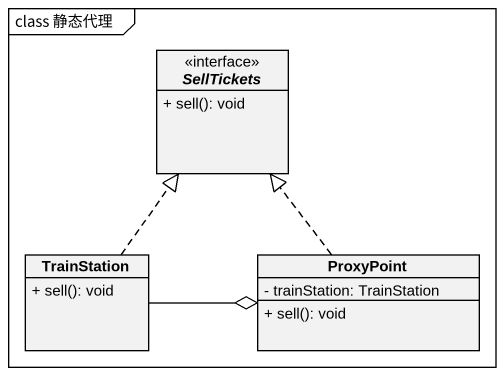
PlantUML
@startuml
mainframe class 静态代理
hide circle
hide empty members
skinparam classAttributeIconSize 0
interface SellTickets {
  + sell(): void
}
class TrainStation {
  + sell(): void
}
class ProxyPoint {
  - trainStation: TrainStation
  + sell(): void
}
TrainStation .up.|> SellTickets
TrainStation -right-o ProxyPoint
ProxyPoint .up.|> SellTickets
@enduml
